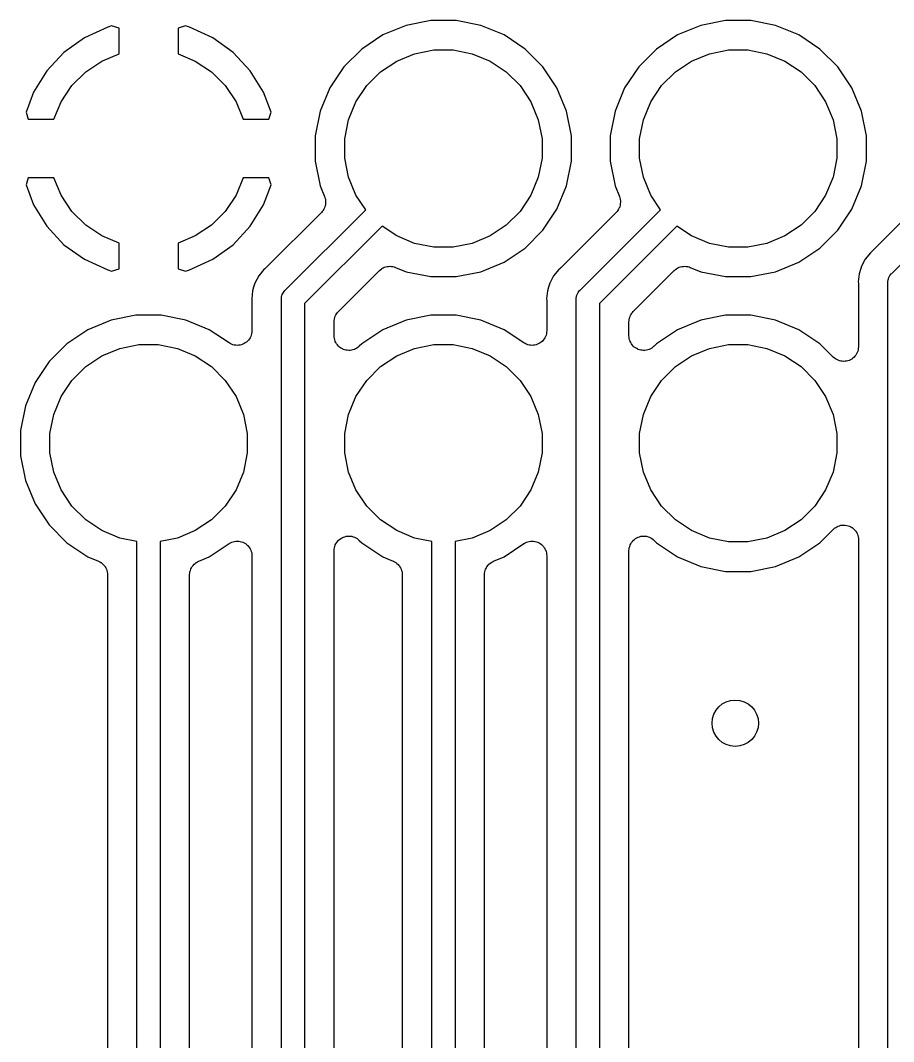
# Model space of a CAD drawing. Extents: x 49 to 143, y -158 to -38.
# Drawn here: x 88.71 to 96.23, y -73.23 to -64.43 of the extents above; entities that cross this region are included whole.
import ezdxf

# ---------------------------------------------------------------- set-up
doc = ezdxf.new("R2010")
doc.units = 0
doc.layers.add('BLACK', color=7, linetype='CONTINUOUS')

msp = doc.modelspace()

# ---------------------------------------------------------------- linework, layer by layer
at = {"layer": 'BLACK', "linetype": 'CONTINUOUS'}
for p, q in [((89.462, -64.486), (89.2614, -64.5772)), ((89.4964, -64.4755), (89.462, -64.486)), ((89.5604, -64.496), (89.4964, -64.4755)), ((89.5604, -64.7172), (89.5604, -64.496)), ((90.1324, -64.4755), (90.0684, -64.496)), ((90.0684, -64.496), (90.0684, -64.7172)), ((90.1668, -64.486), (90.1324, -64.4755)), ((90.3674, -64.5772), (90.1668, -64.486)), ((92.0324, -64.4704), (91.8315, -64.5536)), ((92.2457, -64.428), (92.0324, -64.4704)), ((92.4631, -64.428), (92.2457, -64.428)), ((92.6764, -64.4704), (92.4631, -64.428)), ((92.8773, -64.5536), (92.6764, -64.4704)), ((94.5724, -64.4704), (94.3715, -64.5536)), ((94.7857, -64.428), (94.5724, -64.4704)), ((95.0031, -64.428), (94.7857, -64.428)), ((95.2164, -64.4704), (95.0031, -64.428)), ((95.4173, -64.5536), (95.2164, -64.4704)), ((89.2614, -64.5772), (89.0857, -64.7034)), ((90.5431, -64.7034), (90.3674, -64.5772)), ((91.8315, -64.5536), (91.6506, -64.6745)), ((93.0582, -64.6745), (92.8773, -64.5536)), ((94.3715, -64.5536), (94.1906, -64.6745)), ((95.5982, -64.6745), (95.4173, -64.5536)), ((91.6506, -64.6745), (91.4969, -64.8282)), ((92.1065, -64.7147), (92.2707, -64.682)), ((92.2707, -64.682), (92.4381, -64.682)), ((92.4381, -64.682), (92.6023, -64.7147)), ((93.2119, -64.8282), (93.0582, -64.6745)), ((94.1906, -64.6745), (94.0369, -64.8282)), ((94.6465, -64.7147), (94.8107, -64.682)), ((94.8107, -64.682), (94.9781, -64.682)), ((94.9781, -64.682), (95.1423, -64.7147)), ((95.7519, -64.8282), (95.5982, -64.6745)), ((89.0857, -64.7034), (88.9381, -64.8615)), ((89.4118, -64.7787), (89.5604, -64.7172)), ((90.0684, -64.7172), (90.217, -64.7787)), ((90.6907, -64.8615), (90.5431, -64.7034)), ((91.9518, -64.7787), (92.1065, -64.7147)), ((92.6023, -64.7147), (92.757, -64.7787)), ((94.4918, -64.7787), (94.6465, -64.7147)), ((95.1423, -64.7147), (95.297, -64.7787)), ((89.2726, -64.8718), (89.4118, -64.7787)), ((90.217, -64.7787), (90.3562, -64.8718)), ((91.4969, -64.8282), (91.376, -65.0091)), ((91.8126, -64.8718), (91.9518, -64.7787)), ((92.757, -64.7787), (92.8962, -64.8718)), ((93.3328, -65.0091), (93.2119, -64.8282)), ((94.0369, -64.8282), (93.916, -65.0091)), ((94.3526, -64.8718), (94.4918, -64.7787)), ((95.297, -64.7787), (95.4362, -64.8718)), ((95.8728, -65.0091), (95.7519, -64.8282)), ((88.9381, -64.8615), (88.8241, -65.0453)), ((89.1542, -64.9902), (89.2726, -64.8718)), ((90.3562, -64.8718), (90.4746, -64.9902)), ((90.8047, -65.0453), (90.6907, -64.8615)), ((91.6942, -64.9902), (91.8126, -64.8718)), ((92.8962, -64.8718), (93.0146, -64.9902)), ((94.2342, -64.9902), (94.3526, -64.8718)), ((95.4362, -64.8718), (95.5546, -64.9902)), ((89.0611, -65.1294), (89.1542, -64.9902)), ((90.4746, -64.9902), (90.5677, -65.1294)), ((91.376, -65.0091), (91.2928, -65.21)), ((91.6011, -65.1294), (91.6942, -64.9902)), ((93.0146, -64.9902), (93.1077, -65.1294)), ((93.416, -65.21), (93.3328, -65.0091)), ((93.916, -65.0091), (93.8328, -65.21)), ((94.1411, -65.1294), (94.2342, -64.9902)), ((95.5546, -64.9902), (95.6477, -65.1294)), ((95.956, -65.21), (95.8728, -65.0091)), ((88.8241, -65.0453), (88.7592, -65.2185)), ((90.8696, -65.2185), (90.8047, -65.0453)), ((88.9996, -65.278), (89.0611, -65.1294)), ((90.5677, -65.1294), (90.6292, -65.278)), ((91.2928, -65.21), (91.2504, -65.4233)), ((91.5371, -65.2841), (91.6011, -65.1294)), ((93.1077, -65.1294), (93.1717, -65.2841)), ((93.4584, -65.4233), (93.416, -65.21)), ((93.8328, -65.21), (93.7904, -65.4233)), ((94.0771, -65.2841), (94.1411, -65.1294)), ((95.6477, -65.1294), (95.7117, -65.2841)), ((95.9984, -65.4233), (95.956, -65.21)), ((88.7592, -65.2185), (88.7781, -65.278)), ((88.7781, -65.278), (88.9996, -65.278)), ((90.6292, -65.278), (90.8507, -65.278)), ((90.8507, -65.278), (90.8696, -65.2185)), ((91.5044, -65.4483), (91.5371, -65.2841)), ((93.1717, -65.2841), (93.2044, -65.4483)), ((94.0444, -65.4483), (94.0771, -65.2841)), ((95.7117, -65.2841), (95.7444, -65.4483)), ((91.2504, -65.4233), (91.2504, -65.6407)), ((91.5044, -65.6157), (91.5044, -65.4483)), ((93.2044, -65.4483), (93.2044, -65.6157)), ((93.4584, -65.6407), (93.4584, -65.4233)), ((93.7904, -65.4233), (93.7904, -65.6407)), ((94.0444, -65.6157), (94.0444, -65.4483)), ((95.7444, -65.4483), (95.7444, -65.6157)), ((95.9984, -65.6407), (95.9984, -65.4233)), ((91.2504, -65.6407), (91.2928, -65.854)), ((91.5371, -65.7799), (91.5044, -65.6157)), ((93.2044, -65.6157), (93.1717, -65.7799)), ((93.416, -65.854), (93.4584, -65.6407)), ((93.7904, -65.6407), (93.8328, -65.854)), ((94.0771, -65.7799), (94.0444, -65.6157)), ((95.7444, -65.6157), (95.7117, -65.7799)), ((95.956, -65.854), (95.9984, -65.6407)), ((88.7781, -65.786), (88.7592, -65.8455)), ((88.9996, -65.786), (88.7781, -65.786)), ((89.0611, -65.9346), (88.9996, -65.786)), ((90.6292, -65.786), (90.5677, -65.9346)), ((90.8507, -65.786), (90.6292, -65.786)), ((90.8696, -65.8455), (90.8507, -65.786)), ((91.6011, -65.9346), (91.5371, -65.7799)), ((93.1717, -65.7799), (93.1077, -65.9346)), ((94.1411, -65.9346), (94.0771, -65.7799)), ((95.7117, -65.7799), (95.6477, -65.9346)), ((88.7592, -65.8455), (88.8241, -66.0187)), ((90.8047, -66.0187), (90.8696, -65.8455)), ((91.2928, -65.854), (91.3303, -65.9446)), ((93.3328, -66.0549), (93.416, -65.854)), ((93.8328, -65.854), (93.8703, -65.9446)), ((95.8728, -66.0549), (95.956, -65.854)), ((89.1542, -66.0738), (89.0611, -65.9346)), ((90.5677, -65.9346), (90.4746, -66.0738)), ((91.3303, -65.9446), (91.3306, -65.9451)), ((91.3306, -65.9451), (91.3306, -65.9452)), ((91.3306, -65.9452), (91.3306, -65.9452)), ((91.3306, -65.9452), (91.331, -65.9462)), ((91.331, -65.9462), (91.3343, -65.9576)), ((91.3343, -65.9576), (91.3377, -65.9689)), ((91.3377, -65.9689), (91.3377, -65.9695)), ((91.3377, -65.9695), (91.3379, -65.97)), ((91.3379, -65.97), (91.3389, -65.9819)), ((91.34, -65.9947), (91.3387, -66.0065)), ((91.3389, -65.9819), (91.34, -65.9936)), ((91.34, -65.9936), (91.3399, -65.9942)), ((91.3399, -65.9942), (91.34, -65.9947)), ((91.6849, -66.06), (91.6011, -65.9346)), ((93.1077, -65.9346), (93.0146, -66.0738)), ((93.8703, -65.9446), (93.8706, -65.9451)), ((93.8706, -65.9451), (93.8706, -65.9452)), ((93.8706, -65.9452), (93.8706, -65.9452)), ((93.8706, -65.9452), (93.871, -65.9462)), ((93.871, -65.9462), (93.8743, -65.9576)), ((93.8743, -65.9576), (93.8777, -65.9689)), ((93.8777, -65.9689), (93.8777, -65.9695)), ((93.8777, -65.9695), (93.8779, -65.97)), ((93.8779, -65.97), (93.8789, -65.9819)), ((93.88, -65.9947), (93.8787, -66.0065)), ((93.8789, -65.9819), (93.88, -65.9936)), ((93.88, -65.9936), (93.8799, -65.9942)), ((93.8799, -65.9942), (93.88, -65.9947)), ((94.2249, -66.06), (94.1411, -65.9346)), ((95.6477, -65.9346), (95.5546, -66.0738)), ((88.8241, -66.0187), (88.9381, -66.2025)), ((89.2726, -66.1922), (89.1542, -66.0738)), ((90.4746, -66.0738), (90.3562, -66.1922)), ((90.6907, -66.2025), (90.8047, -66.0187)), ((91.3028, -66.083), (90.8254, -66.5604)), ((90.9918, -66.7532), (91.6849, -66.06)), ((91.3103, -66.0738), (91.3028, -66.083)), ((91.3179, -66.0647), (91.3103, -66.0738)), ((91.3182, -66.0642), (91.3179, -66.0647)), ((91.3185, -66.0638), (91.3182, -66.0642)), ((91.3241, -66.0534), (91.3185, -66.0638)), ((91.3298, -66.043), (91.3241, -66.0534)), ((91.33, -66.0425), (91.3298, -66.043)), ((91.3302, -66.042), (91.33, -66.0425)), ((91.3337, -66.0306), (91.3302, -66.042)), ((91.3373, -66.0194), (91.3337, -66.0306)), ((91.3375, -66.0183), (91.3373, -66.0188)), ((91.3373, -66.0188), (91.3373, -66.0194)), ((91.3387, -66.0065), (91.3375, -66.0183)), ((93.0146, -66.0738), (92.8962, -66.1922)), ((93.2119, -66.2358), (93.3328, -66.0549)), ((93.8428, -66.083), (93.3654, -66.5604)), ((93.5318, -66.7532), (94.2249, -66.06)), ((93.8503, -66.0738), (93.8428, -66.083)), ((93.8579, -66.0647), (93.8503, -66.0738)), ((93.8582, -66.0642), (93.8579, -66.0647)), ((93.8585, -66.0638), (93.8582, -66.0642)), ((93.8641, -66.0534), (93.8585, -66.0638)), ((93.8698, -66.043), (93.8641, -66.0534)), ((93.87, -66.0425), (93.8698, -66.043)), ((93.8702, -66.042), (93.87, -66.0425)), ((93.8737, -66.0306), (93.8702, -66.042)), ((93.8773, -66.0194), (93.8737, -66.0306)), ((93.8775, -66.0183), (93.8773, -66.0188)), ((93.8773, -66.0188), (93.8773, -66.0194)), ((93.8787, -66.0065), (93.8775, -66.0183)), ((95.5546, -66.0738), (95.4362, -66.1922)), ((95.7519, -66.2358), (95.8728, -66.0549)), ((96.3828, -66.083), (96.0508, -66.415)), ((96.2172, -66.6078), (96.7649, -66.06)), ((88.9381, -66.2025), (89.0857, -66.3606)), ((89.4118, -66.2853), (89.2726, -66.1922)), ((90.3562, -66.1922), (90.217, -66.2853)), ((90.5431, -66.3606), (90.6907, -66.2025)), ((91.8264, -66.2015), (91.159, -66.8688)), ((91.9518, -66.2853), (91.8264, -66.2015)), ((92.8962, -66.1922), (92.757, -66.2853)), ((93.0582, -66.3895), (93.2119, -66.2358)), ((94.3664, -66.2015), (93.699, -66.8688)), ((94.4918, -66.2853), (94.3664, -66.2015)), ((95.4362, -66.1922), (95.297, -66.2853)), ((95.5982, -66.3895), (95.7519, -66.2358)), ((89.5604, -66.3468), (89.4118, -66.2853)), ((89.5604, -66.568), (89.5604, -66.3468)), ((90.217, -66.2853), (90.0684, -66.3468)), ((90.0684, -66.3468), (90.0684, -66.568)), ((92.1065, -66.3493), (91.9518, -66.2853)), ((92.2707, -66.382), (92.1065, -66.3493)), ((92.6023, -66.3493), (92.4381, -66.382)), ((92.757, -66.2853), (92.6023, -66.3493)), ((94.6465, -66.3493), (94.4918, -66.2853)), ((94.8107, -66.382), (94.6465, -66.3493)), ((95.1423, -66.3493), (94.9781, -66.382)), ((95.297, -66.2853), (95.1423, -66.3493)), ((89.0857, -66.3606), (89.2614, -66.4868)), ((90.3674, -66.4868), (90.5431, -66.3606)), ((92.4381, -66.382), (92.2707, -66.382)), ((92.8773, -66.5104), (93.0582, -66.3895)), ((94.9781, -66.382), (94.8107, -66.382)), ((95.4173, -66.5104), (95.5982, -66.3895)), ((96.0329, -66.4305), (95.9886, -66.4844)), ((96.0416, -66.4233), (96.0329, -66.4305)), ((96.0453, -66.4196), (96.0416, -66.4233)), ((96.0495, -66.4162), (96.0453, -66.4196)), ((96.0508, -66.415), (96.0495, -66.4162)), ((89.2614, -66.4868), (89.462, -66.578)), ((90.1668, -66.578), (90.3674, -66.4868)), ((92.6764, -66.5936), (92.8773, -66.5104)), ((95.2164, -66.5936), (95.4173, -66.5104)), ((95.9886, -66.4844), (95.9558, -66.5459)), ((89.462, -66.578), (89.4964, -66.5885)), ((89.4964, -66.5885), (89.5604, -66.568)), ((90.0684, -66.568), (90.1324, -66.5885)), ((90.1324, -66.5885), (90.1668, -66.578)), ((90.8075, -66.5759), (90.7632, -66.6298)), ((90.8162, -66.5687), (90.8075, -66.5759)), ((90.8199, -66.565), (90.8162, -66.5687)), ((90.8241, -66.5616), (90.8199, -66.565)), ((90.8254, -66.5604), (90.8241, -66.5616)), ((91.4502, -66.9368), (91.8034, -66.5836)), ((91.8034, -66.5836), (91.8039, -66.5832)), ((91.8039, -66.5831), (91.8047, -66.5824)), ((91.8039, -66.5832), (91.8039, -66.5831)), ((91.8039, -66.5831), (91.8039, -66.5831)), ((91.8047, -66.5824), (91.814, -66.575)), ((91.814, -66.575), (91.8231, -66.5675)), ((91.8231, -66.5675), (91.8236, -66.5672)), ((91.8236, -66.5672), (91.8241, -66.5669)), ((91.8241, -66.5669), (91.8346, -66.5614)), ((91.8346, -66.5614), (91.845, -66.5559)), ((91.845, -66.5559), (91.8456, -66.5557)), ((91.8456, -66.5557), (91.8461, -66.5555)), ((91.8461, -66.5555), (91.8575, -66.5522)), ((91.8575, -66.5522), (91.8688, -66.5488)), ((91.8688, -66.5488), (91.8693, -66.5487)), ((91.8693, -66.5487), (91.8699, -66.5486)), ((91.8699, -66.5486), (91.8817, -66.5475)), ((91.8817, -66.5475), (91.8935, -66.5464)), ((91.8935, -66.5464), (91.894, -66.5465)), ((91.894, -66.5465), (91.8946, -66.5464)), ((91.8946, -66.5464), (91.9064, -66.5477)), ((91.9064, -66.5477), (91.9181, -66.5489)), ((91.9181, -66.5489), (91.9186, -66.549)), ((91.9186, -66.549), (91.9192, -66.5491)), ((91.9192, -66.5491), (91.9306, -66.5526)), ((91.9306, -66.5526), (91.9418, -66.5561)), ((91.9418, -66.5561), (92.0324, -66.5936)), ((92.0324, -66.5936), (92.2457, -66.636)), ((92.4631, -66.636), (92.6764, -66.5936)), ((93.3475, -66.5759), (93.3032, -66.6298)), ((93.3562, -66.5687), (93.3475, -66.5759)), ((93.3599, -66.565), (93.3562, -66.5687)), ((93.3641, -66.5616), (93.3599, -66.565)), ((93.3654, -66.5604), (93.3641, -66.5616)), ((93.9902, -66.9368), (94.3434, -66.5836)), ((94.3434, -66.5836), (94.3439, -66.5832)), ((94.3439, -66.5831), (94.3447, -66.5824)), ((94.3439, -66.5832), (94.3439, -66.5831)), ((94.3439, -66.5831), (94.3439, -66.5831)), ((94.3447, -66.5824), (94.354, -66.575)), ((94.354, -66.575), (94.3631, -66.5675)), ((94.3631, -66.5675), (94.3636, -66.5672)), ((94.3636, -66.5672), (94.3641, -66.5669)), ((94.3641, -66.5669), (94.3746, -66.5614)), ((94.3746, -66.5614), (94.385, -66.5559)), ((94.385, -66.5559), (94.3856, -66.5557)), ((94.3856, -66.5557), (94.3861, -66.5555)), ((94.3861, -66.5555), (94.3975, -66.5522)), ((94.3975, -66.5522), (94.4088, -66.5488)), ((94.4088, -66.5488), (94.4093, -66.5487)), ((94.4093, -66.5487), (94.4099, -66.5486)), ((94.4099, -66.5486), (94.4217, -66.5475)), ((94.4217, -66.5475), (94.4335, -66.5464)), ((94.4335, -66.5464), (94.434, -66.5465)), ((94.434, -66.5465), (94.4346, -66.5464)), ((94.4346, -66.5464), (94.4464, -66.5477)), ((94.4464, -66.5477), (94.4581, -66.5489)), ((94.4581, -66.5489), (94.4586, -66.549)), ((94.4586, -66.549), (94.4592, -66.5491)), ((94.4592, -66.5491), (94.4706, -66.5526)), ((94.4706, -66.5526), (94.4818, -66.5561)), ((94.4818, -66.5561), (94.5724, -66.5936)), ((94.5724, -66.5936), (94.7857, -66.636)), ((95.0031, -66.636), (95.2164, -66.5936)), ((95.9355, -66.6126), (95.9287, -66.682)), ((95.9498, -66.5654), (95.9355, -66.6126)), ((95.9558, -66.5459), (95.9498, -66.5654)), ((95.9498, -66.5654), (95.9498, -66.5654)), ((96.2009, -66.6262), (96.2133, -66.6109)), ((96.2133, -66.6109), (96.2172, -66.6078)), ((90.7304, -66.6913), (90.7193, -66.7279)), ((90.7632, -66.6298), (90.7304, -66.6913)), ((92.2457, -66.636), (92.4631, -66.636)), ((93.2704, -66.6913), (93.2593, -66.7279)), ((93.3032, -66.6298), (93.2704, -66.6913)), ((94.7857, -66.636), (95.0031, -66.636)), ((95.9287, -66.682), (95.9298, -66.6932)), ((95.9298, -66.6932), (95.9299, -66.6949)), ((95.9299, -66.6949), (95.9299, -66.7003)), ((95.9299, -66.7003), (95.9304, -66.7056)), ((95.9304, -66.7056), (95.9304, -67.2401)), ((96.1839, -66.682), (96.1844, -66.6771)), ((96.1844, -66.6869), (96.1839, -66.682)), ((96.1844, -66.6771), (96.1858, -66.6631)), ((96.1844, -66.6771), (96.1844, -66.6771)), ((96.1844, -73.7272), (96.1844, -66.6869)), ((96.1858, -66.6624), (96.1879, -66.6555)), ((96.1858, -66.6631), (96.1858, -66.6624)), ((96.1879, -66.6555), (96.1916, -66.6435)), ((96.1916, -66.6435), (96.2009, -66.6262)), ((90.7101, -66.758), (90.7033, -66.8274)), ((90.7193, -66.7279), (90.7101, -66.758)), ((90.7193, -66.7279), (90.7193, -66.7279)), ((90.9624, -66.8013), (90.9662, -66.7889)), ((90.9662, -66.7889), (90.9755, -66.7716)), ((90.9755, -66.7716), (90.9879, -66.7563)), ((90.9879, -66.7563), (90.9918, -66.7532)), ((93.2501, -66.758), (93.2433, -66.8274)), ((93.2593, -66.7279), (93.2501, -66.758)), ((93.2593, -66.7279), (93.2593, -66.7279)), ((93.5024, -66.8013), (93.5062, -66.7889)), ((93.5062, -66.7889), (93.5155, -66.7716)), ((93.5155, -66.7716), (93.5279, -66.7563)), ((93.5279, -66.7563), (93.5318, -66.7532)), ((90.7033, -66.8274), (90.7044, -66.8386)), ((90.7044, -66.8386), (90.7045, -66.8403)), ((90.7045, -66.8403), (90.7045, -66.8457)), ((90.7045, -66.8457), (90.705, -66.851)), ((90.705, -66.851), (90.705, -67.1017)), ((90.9585, -66.8274), (90.959, -66.8225)), ((90.959, -66.8323), (90.9585, -66.8274)), ((90.959, -66.8225), (90.9604, -66.8085)), ((90.959, -66.8225), (90.959, -66.8225)), ((90.959, -75.9167), (90.959, -66.8323)), ((90.9604, -66.8078), (90.9624, -66.8013)), ((90.9604, -66.8085), (90.9604, -66.8078)), ((91.159, -66.8688), (91.159, -75.9167)), ((93.2433, -66.8274), (93.2444, -66.8386)), ((93.2444, -66.8386), (93.2445, -66.8403)), ((93.2445, -66.8403), (93.2445, -66.8457)), ((93.2445, -66.8457), (93.245, -66.851)), ((93.245, -66.851), (93.245, -67.1017)), ((93.4985, -66.8274), (93.499, -66.8225)), ((93.499, -66.8323), (93.4985, -66.8274)), ((93.499, -66.8225), (93.5004, -66.8085)), ((93.499, -66.8225), (93.499, -66.8225)), ((93.499, -78.4446), (93.499, -66.8323)), ((93.5004, -66.8078), (93.5024, -66.8013)), ((93.5004, -66.8085), (93.5004, -66.8078)), ((93.699, -66.8688), (93.699, -78.4811)), ((89.7057, -66.968), (89.4924, -67.0104)), ((89.9231, -66.968), (89.7057, -66.968)), ((90.1364, -67.0104), (89.9231, -66.968)), ((91.4233, -66.9766), (91.4289, -66.9663)), ((91.4289, -66.9663), (91.4345, -66.956)), ((91.4345, -66.956), (91.4349, -66.9555)), ((91.4349, -66.9555), (91.4352, -66.9549)), ((91.4352, -66.9549), (91.4427, -66.9459)), ((91.4427, -66.9459), (91.4502, -66.9368)), ((92.2457, -66.968), (92.0324, -67.0104)), ((92.4631, -66.968), (92.2457, -66.968)), ((92.6764, -67.0104), (92.4631, -66.968)), ((93.9633, -66.9766), (93.9689, -66.9663)), ((93.9689, -66.9663), (93.9745, -66.956)), ((93.9745, -66.956), (93.9749, -66.9555)), ((93.9749, -66.9555), (93.9752, -66.9549)), ((93.9752, -66.9549), (93.9827, -66.9459)), ((93.9827, -66.9459), (93.9902, -66.9368)), ((94.7857, -66.968), (94.5724, -67.0104)), ((95.0031, -66.968), (94.7857, -66.968)), ((95.2164, -67.0104), (95.0031, -66.968)), ((89.4924, -67.0104), (89.2915, -67.0936)), ((90.3373, -67.0936), (90.1364, -67.0104)), ((91.413, -67.0249), (91.4143, -67.0132)), ((91.413, -67.0262), (91.413, -67.0249)), ((91.413, -67.0266), (91.413, -67.0262)), ((91.413, -67.0262), (91.413, -67.0262)), ((91.413, -67.0262), (91.413, -67.0262)), ((91.413, -67.1455), (91.413, -67.0266)), ((91.4143, -67.0132), (91.4155, -67.0015)), ((91.4155, -67.0015), (91.4157, -67.0009)), ((91.4157, -67.0009), (91.4158, -67.0002)), ((91.4158, -67.0002), (91.4193, -66.989)), ((91.4193, -66.989), (91.4228, -66.9778)), ((91.4228, -66.9778), (91.4231, -66.9772)), ((91.4231, -66.9772), (91.4233, -66.9766)), ((92.0324, -67.0104), (91.8315, -67.0936)), ((92.8773, -67.0936), (92.6764, -67.0104)), ((93.953, -67.0249), (93.9543, -67.0132)), ((93.953, -67.0262), (93.953, -67.0249)), ((93.953, -67.0266), (93.953, -67.0262)), ((93.953, -67.0262), (93.953, -67.0262)), ((93.953, -67.0262), (93.953, -67.0262)), ((93.953, -67.1455), (93.953, -67.0266)), ((93.9543, -67.0132), (93.9555, -67.0015)), ((93.9555, -67.0015), (93.9557, -67.0009)), ((93.9557, -67.0009), (93.9558, -67.0002)), ((93.9558, -67.0002), (93.9593, -66.989)), ((93.9593, -66.989), (93.9628, -66.9778)), ((93.9628, -66.9778), (93.9631, -66.9772)), ((93.9631, -66.9772), (93.9633, -66.9766)), ((94.5724, -67.0104), (94.3715, -67.0936)), ((95.4173, -67.0936), (95.2164, -67.0104)), ((89.2915, -67.0936), (89.1106, -67.2145)), ((90.5074, -67.2073), (90.3373, -67.0936)), ((90.6985, -67.1397), (90.6949, -67.1512)), ((90.7022, -67.1281), (90.6985, -67.1397)), ((90.7023, -67.1278), (90.7022, -67.1281)), ((90.7036, -67.1156), (90.7023, -67.1276)), ((90.7023, -67.1276), (90.7023, -67.1278)), ((90.705, -67.1035), (90.7036, -67.1156)), ((90.705, -67.1017), (90.705, -67.1029)), ((90.705, -67.1029), (90.705, -67.1029)), ((90.705, -67.1029), (90.705, -67.103)), ((90.705, -67.103), (90.705, -67.1035)), ((91.4142, -67.1577), (91.413, -67.1455)), ((91.8315, -67.0936), (91.6506, -67.2145)), ((93.0474, -67.2073), (92.8773, -67.0936)), ((93.2385, -67.1397), (93.2349, -67.1512)), ((93.2422, -67.1281), (93.2385, -67.1397)), ((93.2423, -67.1278), (93.2422, -67.1281)), ((93.2436, -67.1156), (93.2423, -67.1276)), ((93.2423, -67.1276), (93.2423, -67.1278)), ((93.245, -67.1035), (93.2436, -67.1156)), ((93.245, -67.1017), (93.245, -67.1029)), ((93.245, -67.1029), (93.245, -67.1029)), ((93.245, -67.1029), (93.245, -67.103)), ((93.245, -67.103), (93.245, -67.1035)), ((93.9542, -67.1577), (93.953, -67.1455)), ((94.3715, -67.0936), (94.1906, -67.2145)), ((95.5982, -67.2145), (95.4173, -67.0936)), ((89.1106, -67.2145), (88.9569, -67.3682)), ((89.5665, -67.2547), (89.7307, -67.222)), ((89.7307, -67.222), (89.8981, -67.222)), ((89.8981, -67.222), (90.0623, -67.2547)), ((90.5181, -67.213), (90.5074, -67.2073)), ((90.5288, -67.2188), (90.5181, -67.213)), ((90.5291, -67.2189), (90.5288, -67.2188)), ((90.5293, -67.219), (90.5291, -67.2189)), ((90.5408, -67.2225), (90.5293, -67.219)), ((90.5525, -67.2261), (90.5408, -67.2225)), ((90.5527, -67.2261), (90.5525, -67.2261)), ((90.553, -67.2262), (90.5527, -67.2261)), ((90.565, -67.2274), (90.553, -67.2262)), ((90.5771, -67.2287), (90.565, -67.2274)), ((90.5774, -67.2287), (90.5771, -67.2287)), ((90.5777, -67.2287), (90.5774, -67.2287)), ((90.5898, -67.2276), (90.5777, -67.2287)), ((90.6018, -67.2265), (90.5898, -67.2276)), ((90.6021, -67.2264), (90.6018, -67.2265)), ((90.6023, -67.2264), (90.6021, -67.2264)), ((90.614, -67.2229), (90.6023, -67.2264)), ((90.6256, -67.2195), (90.614, -67.2229)), ((90.6258, -67.2193), (90.6256, -67.2195)), ((90.6261, -67.2193), (90.6258, -67.2193)), ((90.6368, -67.2136), (90.6261, -67.2193)), ((90.6475, -67.208), (90.6368, -67.2136)), ((90.6478, -67.2078), (90.6475, -67.208)), ((90.648, -67.2077), (90.6478, -67.2078)), ((90.6573, -67.2001), (90.648, -67.2077)), ((90.6669, -67.1924), (90.6573, -67.2001)), ((90.667, -67.1922), (90.6669, -67.1924)), ((90.6673, -67.1921), (90.667, -67.1922)), ((90.675, -67.1828), (90.6673, -67.1921)), ((90.6828, -67.1735), (90.675, -67.1828)), ((90.6829, -67.1732), (90.6828, -67.1735)), ((90.6831, -67.173), (90.6829, -67.1732)), ((90.6889, -67.1624), (90.6831, -67.173)), ((90.6947, -67.1517), (90.6889, -67.1624)), ((90.6948, -67.1515), (90.6947, -67.1517)), ((90.6949, -67.1512), (90.6948, -67.1515)), ((91.4153, -67.1697), (91.4142, -67.1577)), ((91.4154, -67.1699), (91.4153, -67.1697)), ((91.4154, -67.1702), (91.4154, -67.1699)), ((91.4189, -67.1818), (91.4154, -67.1702)), ((91.4224, -67.1935), (91.4189, -67.1818)), ((91.4225, -67.1937), (91.4224, -67.1935)), ((91.4226, -67.1939), (91.4225, -67.1937)), ((91.4282, -67.2045), (91.4226, -67.1939)), ((91.434, -67.2154), (91.4282, -67.2045)), ((91.4341, -67.2156), (91.434, -67.2154)), ((91.4342, -67.2158), (91.4341, -67.2156)), ((91.4419, -67.2252), (91.4342, -67.2158)), ((91.4496, -67.2347), (91.4419, -67.2252)), ((91.4497, -67.2348), (91.4496, -67.2347)), ((91.4499, -67.235), (91.4497, -67.2348)), ((91.4592, -67.2427), (91.4499, -67.235)), ((91.6298, -67.2353), (91.6289, -67.2362)), ((91.6506, -67.2145), (91.6298, -67.2353)), ((92.1065, -67.2547), (92.2707, -67.222)), ((92.2707, -67.222), (92.4381, -67.222)), ((92.4381, -67.222), (92.6023, -67.2547)), ((93.0581, -67.213), (93.0474, -67.2073)), ((93.0688, -67.2188), (93.0581, -67.213)), ((93.0691, -67.2189), (93.0688, -67.2188)), ((93.0693, -67.219), (93.0691, -67.2189)), ((93.0808, -67.2225), (93.0693, -67.219)), ((93.0925, -67.2261), (93.0808, -67.2225)), ((93.0927, -67.2261), (93.0925, -67.2261)), ((93.093, -67.2262), (93.0927, -67.2261)), ((93.105, -67.2274), (93.093, -67.2262)), ((93.1171, -67.2287), (93.105, -67.2274)), ((93.1174, -67.2287), (93.1171, -67.2287)), ((93.1177, -67.2287), (93.1174, -67.2287)), ((93.1298, -67.2276), (93.1177, -67.2287)), ((93.1418, -67.2265), (93.1298, -67.2276)), ((93.1421, -67.2264), (93.1418, -67.2265)), ((93.1423, -67.2264), (93.1421, -67.2264)), ((93.154, -67.2229), (93.1423, -67.2264)), ((93.1656, -67.2195), (93.154, -67.2229)), ((93.1658, -67.2193), (93.1656, -67.2195)), ((93.1661, -67.2193), (93.1658, -67.2193)), ((93.1768, -67.2136), (93.1661, -67.2193)), ((93.1875, -67.208), (93.1768, -67.2136)), ((93.1878, -67.2078), (93.1875, -67.208)), ((93.188, -67.2077), (93.1878, -67.2078)), ((93.1973, -67.2001), (93.188, -67.2077)), ((93.2069, -67.1924), (93.1973, -67.2001)), ((93.207, -67.1922), (93.2069, -67.1924)), ((93.2073, -67.1921), (93.207, -67.1922)), ((93.215, -67.1828), (93.2073, -67.1921)), ((93.2228, -67.1735), (93.215, -67.1828)), ((93.2229, -67.1732), (93.2228, -67.1735)), ((93.2231, -67.173), (93.2229, -67.1732)), ((93.2289, -67.1624), (93.2231, -67.173)), ((93.2347, -67.1517), (93.2289, -67.1624)), ((93.2348, -67.1515), (93.2347, -67.1517)), ((93.2349, -67.1512), (93.2348, -67.1515)), ((93.9553, -67.1697), (93.9542, -67.1577)), ((93.9554, -67.1699), (93.9553, -67.1697)), ((93.9554, -67.1702), (93.9554, -67.1699)), ((93.9589, -67.1818), (93.9554, -67.1702)), ((93.9624, -67.1935), (93.9589, -67.1818)), ((93.9625, -67.1937), (93.9624, -67.1935)), ((93.9626, -67.1939), (93.9625, -67.1937)), ((93.9682, -67.2045), (93.9626, -67.1939)), ((93.974, -67.2154), (93.9682, -67.2045)), ((93.9741, -67.2156), (93.974, -67.2154)), ((93.9742, -67.2158), (93.9741, -67.2156)), ((93.9819, -67.2252), (93.9742, -67.2158)), ((93.9896, -67.2347), (93.9819, -67.2252)), ((93.9897, -67.2348), (93.9896, -67.2347)), ((93.9899, -67.235), (93.9897, -67.2348)), ((93.9992, -67.2427), (93.9899, -67.235)), ((94.1698, -67.2353), (94.1689, -67.2362)), ((94.1906, -67.2145), (94.1698, -67.2353)), ((94.6465, -67.2547), (94.8107, -67.222)), ((94.8107, -67.222), (94.9781, -67.222)), ((94.9781, -67.222), (95.1423, -67.2547)), ((95.7136, -67.3299), (95.5982, -67.2145)), ((89.2726, -67.4118), (89.4118, -67.3187)), ((89.4118, -67.3187), (89.5665, -67.2547)), ((90.0623, -67.2547), (90.217, -67.3187)), ((90.217, -67.3187), (90.3562, -67.4118)), ((91.4686, -67.2505), (91.4592, -67.2427)), ((91.4688, -67.2506), (91.4686, -67.2505)), ((91.469, -67.2508), (91.4688, -67.2506)), ((91.4797, -67.2566), (91.469, -67.2508)), ((91.4904, -67.2624), (91.4797, -67.2566)), ((91.4906, -67.2625), (91.4904, -67.2624)), ((91.4908, -67.2626), (91.4906, -67.2625)), ((91.5025, -67.2662), (91.4908, -67.2626)), ((91.514, -67.2698), (91.5025, -67.2662)), ((91.5142, -67.2698), (91.514, -67.2698)), ((91.5145, -67.2699), (91.5142, -67.2698)), ((91.5266, -67.2712), (91.5145, -67.2699)), ((91.5387, -67.2725), (91.5266, -67.2712)), ((91.5389, -67.2725), (91.5387, -67.2725)), ((91.5391, -67.2725), (91.5389, -67.2725)), ((91.5512, -67.2714), (91.5391, -67.2725)), ((91.5634, -67.2703), (91.5512, -67.2714)), ((91.5636, -67.2703), (91.5634, -67.2703)), ((91.5638, -67.2703), (91.5636, -67.2703)), ((91.5753, -67.2669), (91.5638, -67.2703)), ((91.5872, -67.2634), (91.5753, -67.2669)), ((91.5874, -67.2633), (91.5872, -67.2634)), ((91.5876, -67.2633), (91.5874, -67.2633)), ((91.5984, -67.2576), (91.5876, -67.2633)), ((91.6092, -67.252), (91.5984, -67.2576)), ((91.6093, -67.2519), (91.6092, -67.252)), ((91.6095, -67.2518), (91.6093, -67.2519)), ((91.619, -67.2441), (91.6095, -67.2518)), ((91.6285, -67.2366), (91.619, -67.2441)), ((91.6288, -67.2363), (91.6285, -67.2366)), ((91.6289, -67.2362), (91.6288, -67.2363)), ((91.6289, -67.2362), (91.6289, -67.2362)), ((91.8126, -67.4118), (91.9518, -67.3187)), ((91.9518, -67.3187), (92.1065, -67.2547)), ((92.6023, -67.2547), (92.757, -67.3187)), ((92.757, -67.3187), (92.8962, -67.4118)), ((94.0086, -67.2505), (93.9992, -67.2427)), ((94.0088, -67.2506), (94.0086, -67.2505)), ((94.009, -67.2508), (94.0088, -67.2506)), ((94.0197, -67.2566), (94.009, -67.2508)), ((94.0304, -67.2624), (94.0197, -67.2566)), ((94.0306, -67.2625), (94.0304, -67.2624)), ((94.0308, -67.2626), (94.0306, -67.2625)), ((94.0425, -67.2662), (94.0308, -67.2626)), ((94.054, -67.2698), (94.0425, -67.2662)), ((94.0542, -67.2698), (94.054, -67.2698)), ((94.0545, -67.2699), (94.0542, -67.2698)), ((94.0666, -67.2712), (94.0545, -67.2699)), ((94.0787, -67.2725), (94.0666, -67.2712)), ((94.0789, -67.2725), (94.0787, -67.2725)), ((94.0791, -67.2725), (94.0789, -67.2725)), ((94.0912, -67.2714), (94.0791, -67.2725)), ((94.1034, -67.2703), (94.0912, -67.2714)), ((94.1036, -67.2703), (94.1034, -67.2703)), ((94.1038, -67.2703), (94.1036, -67.2703)), ((94.1153, -67.2669), (94.1038, -67.2703)), ((94.1272, -67.2634), (94.1153, -67.2669)), ((94.1274, -67.2633), (94.1272, -67.2634)), ((94.1276, -67.2633), (94.1274, -67.2633)), ((94.1384, -67.2576), (94.1276, -67.2633)), ((94.1492, -67.252), (94.1384, -67.2576)), ((94.1493, -67.2519), (94.1492, -67.252)), ((94.1495, -67.2518), (94.1493, -67.2519)), ((94.159, -67.2441), (94.1495, -67.2518)), ((94.1685, -67.2366), (94.159, -67.2441)), ((94.1688, -67.2363), (94.1685, -67.2366)), ((94.1689, -67.2362), (94.1688, -67.2363)), ((94.1689, -67.2362), (94.1689, -67.2362)), ((94.3526, -67.4118), (94.4918, -67.3187)), ((94.4918, -67.3187), (94.6465, -67.2547)), ((95.1423, -67.2547), (95.297, -67.3187)), ((95.297, -67.3187), (95.4362, -67.4118)), ((95.9002, -67.3213), (95.8926, -67.3305)), ((95.9082, -67.3119), (95.9002, -67.3213)), ((95.9083, -67.3117), (95.9082, -67.3119)), ((95.9084, -67.3115), (95.9083, -67.3117)), ((95.9142, -67.301), (95.9084, -67.3115)), ((95.9201, -67.2901), (95.9142, -67.301)), ((95.9202, -67.2899), (95.9201, -67.2901)), ((95.9203, -67.2897), (95.9202, -67.2899)), ((95.9239, -67.2783), (95.9203, -67.2897)), ((95.9276, -67.2665), (95.9239, -67.2783)), ((95.9277, -67.2661), (95.9276, -67.2663)), ((95.9276, -67.2663), (95.9276, -67.2665)), ((95.929, -67.2541), (95.9277, -67.2661)), ((95.9304, -67.2419), (95.929, -67.2541)), ((95.9304, -67.2401), (95.9304, -67.2414)), ((95.9304, -67.2414), (95.9304, -67.2414)), ((95.9304, -67.2414), (95.9304, -67.2415)), ((95.9304, -67.2415), (95.9304, -67.2419)), ((88.9569, -67.3682), (88.836, -67.5491)), ((95.723, -67.3376), (95.7136, -67.3299)), ((95.7324, -67.3454), (95.723, -67.3376)), ((95.7326, -67.3455), (95.7324, -67.3454)), ((95.7327, -67.3456), (95.7326, -67.3455)), ((95.7433, -67.3513), (95.7327, -67.3456)), ((95.7542, -67.3572), (95.7433, -67.3513)), ((95.7544, -67.3572), (95.7542, -67.3572)), ((95.7546, -67.3573), (95.7544, -67.3572)), ((95.766, -67.3608), (95.7546, -67.3573)), ((95.7779, -67.3645), (95.766, -67.3608)), ((95.7781, -67.3645), (95.7779, -67.3645)), ((95.7783, -67.3646), (95.7781, -67.3645)), ((95.7903, -67.3658), (95.7783, -67.3646)), ((95.8025, -67.3671), (95.7903, -67.3658)), ((95.8027, -67.3671), (95.8025, -67.3671)), ((95.803, -67.3671), (95.8027, -67.3671)), ((95.815, -67.366), (95.803, -67.3671)), ((95.8272, -67.3649), (95.815, -67.366)), ((95.8274, -67.3648), (95.8272, -67.3649)), ((95.8276, -67.3648), (95.8274, -67.3648)), ((95.8393, -67.3613), (95.8276, -67.3648)), ((95.851, -67.3579), (95.8393, -67.3613)), ((95.8512, -67.3578), (95.851, -67.3579)), ((95.8514, -67.3577), (95.8512, -67.3578)), ((95.8622, -67.352), (95.8514, -67.3577)), ((95.8729, -67.3464), (95.8622, -67.352)), ((95.8731, -67.3462), (95.8729, -67.3464)), ((95.8733, -67.3461), (95.8731, -67.3462)), ((95.8827, -67.3385), (95.8733, -67.3461)), ((95.8923, -67.3308), (95.8827, -67.3385)), ((95.8924, -67.3307), (95.8923, -67.3308)), ((95.8926, -67.3305), (95.8924, -67.3307)), ((89.1542, -67.5302), (89.2726, -67.4118)), ((90.3562, -67.4118), (90.4746, -67.5302)), ((91.6942, -67.5302), (91.8126, -67.4118)), ((92.8962, -67.4118), (93.0146, -67.5302)), ((94.2342, -67.5302), (94.3526, -67.4118)), ((95.4362, -67.4118), (95.5546, -67.5302)), ((88.836, -67.5491), (88.7528, -67.75)), ((89.0611, -67.6694), (89.1542, -67.5302)), ((90.4746, -67.5302), (90.5677, -67.6694)), ((91.6011, -67.6694), (91.6942, -67.5302)), ((93.0146, -67.5302), (93.1077, -67.6694)), ((94.1411, -67.6694), (94.2342, -67.5302)), ((95.5546, -67.5302), (95.6477, -67.6694)), ((88.9971, -67.8241), (89.0611, -67.6694)), ((90.5677, -67.6694), (90.6317, -67.8241)), ((91.5371, -67.8241), (91.6011, -67.6694)), ((93.1077, -67.6694), (93.1717, -67.8241)), ((94.0771, -67.8241), (94.1411, -67.6694)), ((95.6477, -67.6694), (95.7117, -67.8241)), ((88.7528, -67.75), (88.7104, -67.9633)), ((88.9644, -67.9883), (88.9971, -67.8241)), ((90.6317, -67.8241), (90.6644, -67.9883)), ((91.5044, -67.9883), (91.5371, -67.8241)), ((93.1717, -67.8241), (93.2044, -67.9883)), ((94.0444, -67.9883), (94.0771, -67.8241)), ((95.7117, -67.8241), (95.7444, -67.9883)), ((88.7104, -67.9633), (88.7104, -68.1807)), ((88.9644, -68.1557), (88.9644, -67.9883)), ((90.6644, -67.9883), (90.6644, -68.1557)), ((91.5044, -68.1557), (91.5044, -67.9883)), ((93.2044, -67.9883), (93.2044, -68.1557)), ((94.0444, -68.1557), (94.0444, -67.9883)), ((95.7444, -67.9883), (95.7444, -68.1557)), ((88.7104, -68.1807), (88.7528, -68.394)), ((88.9971, -68.3199), (88.9644, -68.1557)), ((90.6644, -68.1557), (90.6317, -68.3199)), ((91.5371, -68.3199), (91.5044, -68.1557)), ((93.2044, -68.1557), (93.1717, -68.3199)), ((94.0771, -68.3199), (94.0444, -68.1557)), ((95.7444, -68.1557), (95.7117, -68.3199)), ((89.0611, -68.4746), (88.9971, -68.3199)), ((90.6317, -68.3199), (90.5677, -68.4746)), ((91.6011, -68.4746), (91.5371, -68.3199)), ((93.1717, -68.3199), (93.1077, -68.4746)), ((94.1411, -68.4746), (94.0771, -68.3199)), ((95.7117, -68.3199), (95.6477, -68.4746)), ((88.7528, -68.394), (88.836, -68.5949)), ((89.1542, -68.6138), (89.0611, -68.4746)), ((90.5677, -68.4746), (90.4746, -68.6138)), ((91.6942, -68.6138), (91.6011, -68.4746)), ((93.1077, -68.4746), (93.0146, -68.6138)), ((94.2342, -68.6138), (94.1411, -68.4746)), ((95.6477, -68.4746), (95.5546, -68.6138)), ((88.836, -68.5949), (88.9569, -68.7758)), ((89.2726, -68.7322), (89.1542, -68.6138)), ((90.4746, -68.6138), (90.3562, -68.7322)), ((91.8126, -68.7322), (91.6942, -68.6138)), ((93.0146, -68.6138), (92.8962, -68.7322)), ((94.3526, -68.7322), (94.2342, -68.6138)), ((95.5546, -68.6138), (95.4362, -68.7322)), ((88.9569, -68.7758), (89.1106, -68.9295)), ((89.4118, -68.8253), (89.2726, -68.7322)), ((90.3562, -68.7322), (90.217, -68.8253)), ((91.9518, -68.8253), (91.8126, -68.7322)), ((92.8962, -68.7322), (92.757, -68.8253)), ((94.4918, -68.8253), (94.3526, -68.7322)), ((95.4362, -68.7322), (95.297, -68.8253)), ((95.5982, -68.9295), (95.7136, -68.8141)), ((95.7136, -68.8141), (95.7145, -68.8132)), ((95.7145, -68.8132), (95.7145, -68.8132)), ((95.7145, -68.8132), (95.7146, -68.8132)), ((95.7146, -68.8132), (95.7149, -68.8128)), ((95.7149, -68.8128), (95.7244, -68.8052)), ((95.7244, -68.8052), (95.7339, -68.7976)), ((95.7339, -68.7976), (95.7341, -68.7975)), ((95.7341, -68.7975), (95.7342, -68.7974)), ((95.7342, -68.7974), (95.7451, -68.7918)), ((95.7451, -68.7918), (95.7558, -68.7861)), ((95.7558, -68.7861), (95.756, -68.7861)), ((95.756, -68.7861), (95.7562, -68.786)), ((95.7562, -68.786), (95.768, -68.7826)), ((95.768, -68.7826), (95.7796, -68.7791)), ((95.7796, -68.7791), (95.7798, -68.7791)), ((95.7798, -68.7791), (95.78, -68.7791)), ((95.78, -68.7791), (95.7921, -68.778)), ((95.7921, -68.778), (95.8043, -68.7769)), ((95.8043, -68.7769), (95.8045, -68.7769)), ((95.8045, -68.7769), (95.8047, -68.7769)), ((95.8047, -68.7769), (95.8168, -68.7782)), ((95.8168, -68.7782), (95.8289, -68.7795)), ((95.8289, -68.7795), (95.8291, -68.7796)), ((95.8291, -68.7796), (95.8294, -68.7796)), ((95.8294, -68.7796), (95.8408, -68.7832)), ((95.8408, -68.7832), (95.8526, -68.7868)), ((95.8526, -68.7868), (95.8528, -68.7869)), ((95.8528, -68.7869), (95.853, -68.787)), ((95.853, -68.787), (95.8635, -68.7927)), ((95.8635, -68.7927), (95.8744, -68.7986)), ((95.8744, -68.7986), (95.8746, -68.7988)), ((95.8746, -68.7988), (95.8748, -68.7989)), ((95.8748, -68.7989), (95.8839, -68.8065)), ((95.8839, -68.8065), (95.8935, -68.8144)), ((95.8935, -68.8144), (95.8937, -68.8146)), ((95.8937, -68.8146), (95.8938, -68.8147)), ((95.8938, -68.8147), (95.9014, -68.8241)), ((89.5665, -68.8893), (89.4118, -68.8253)), ((89.7144, -68.9188), (89.5665, -68.8893)), ((90.0623, -68.8893), (89.9144, -68.9188)), ((90.217, -68.8253), (90.0623, -68.8893)), ((91.4511, -68.9078), (91.4606, -68.9002)), ((91.4606, -68.9002), (91.4701, -68.8925)), ((91.4701, -68.8925), (91.4703, -68.8924)), ((91.4703, -68.8924), (91.4705, -68.8922)), ((91.4705, -68.8922), (91.4812, -68.8866)), ((91.4812, -68.8866), (91.492, -68.8809)), ((91.492, -68.8809), (91.4922, -68.8808)), ((91.4922, -68.8808), (91.4924, -68.8807)), ((91.4924, -68.8807), (91.5041, -68.8773)), ((91.5041, -68.8773), (91.5158, -68.8738)), ((91.5158, -68.8738), (91.516, -68.8738)), ((91.516, -68.8738), (91.5162, -68.8737)), ((91.5162, -68.8737), (91.5284, -68.8726)), ((91.5284, -68.8726), (91.5404, -68.8715)), ((91.5404, -68.8715), (91.5407, -68.8715)), ((91.5407, -68.8715), (91.5409, -68.8715)), ((91.5409, -68.8715), (91.553, -68.8728)), ((91.553, -68.8728), (91.5651, -68.874)), ((91.5651, -68.874), (91.5653, -68.8741)), ((91.5653, -68.8741), (91.5655, -68.8741)), ((91.5655, -68.8741), (91.5773, -68.8777)), ((91.5773, -68.8777), (91.5888, -68.8812)), ((91.5888, -68.8812), (91.589, -68.8814)), ((91.589, -68.8814), (91.5892, -68.8814)), ((91.5892, -68.8814), (91.6001, -68.8873)), ((91.6001, -68.8873), (91.6106, -68.893)), ((91.6106, -68.893), (91.6108, -68.8931)), ((91.6108, -68.8931), (91.611, -68.8932)), ((91.611, -68.8932), (91.6204, -68.9009)), ((91.6204, -68.9009), (91.6298, -68.9087)), ((92.1065, -68.8893), (91.9518, -68.8253)), ((92.2544, -68.9188), (92.1065, -68.8893)), ((92.6023, -68.8893), (92.4544, -68.9188)), ((92.757, -68.8253), (92.6023, -68.8893)), ((93.9911, -68.9078), (94.0006, -68.9002)), ((94.0006, -68.9002), (94.0101, -68.8925)), ((94.0101, -68.8925), (94.0103, -68.8924)), ((94.0103, -68.8924), (94.0105, -68.8922)), ((94.0105, -68.8922), (94.0212, -68.8866)), ((94.0212, -68.8866), (94.032, -68.8809)), ((94.032, -68.8809), (94.0322, -68.8808)), ((94.0322, -68.8808), (94.0324, -68.8807)), ((94.0324, -68.8807), (94.0441, -68.8773)), ((94.0441, -68.8773), (94.0558, -68.8738)), ((94.0558, -68.8738), (94.056, -68.8738)), ((94.056, -68.8738), (94.0562, -68.8737)), ((94.0562, -68.8737), (94.0684, -68.8726)), ((94.0684, -68.8726), (94.0804, -68.8715)), ((94.0804, -68.8715), (94.0807, -68.8715)), ((94.0807, -68.8715), (94.0809, -68.8715)), ((94.0809, -68.8715), (94.093, -68.8728)), ((94.093, -68.8728), (94.1051, -68.874)), ((94.1051, -68.874), (94.1053, -68.8741)), ((94.1053, -68.8741), (94.1055, -68.8741)), ((94.1055, -68.8741), (94.1173, -68.8777)), ((94.1173, -68.8777), (94.1288, -68.8812)), ((94.1288, -68.8812), (94.129, -68.8814)), ((94.129, -68.8814), (94.1292, -68.8814)), ((94.1292, -68.8814), (94.1401, -68.8873)), ((94.1401, -68.8873), (94.1506, -68.893)), ((94.1506, -68.893), (94.1508, -68.8931)), ((94.1508, -68.8931), (94.151, -68.8932)), ((94.151, -68.8932), (94.1604, -68.9009)), ((94.1604, -68.9009), (94.1698, -68.9087)), ((94.6465, -68.8893), (94.4918, -68.8253)), ((94.8107, -68.922), (94.6465, -68.8893)), ((95.1423, -68.8893), (94.9781, -68.922)), ((95.297, -68.8253), (95.1423, -68.8893)), ((95.9014, -68.8241), (95.9092, -68.8336)), ((95.9092, -68.8336), (95.9093, -68.8338)), ((95.9093, -68.8338), (95.9094, -68.834)), ((95.9094, -68.834), (95.9151, -68.8448)), ((95.9151, -68.8448), (95.9208, -68.8555)), ((95.9208, -68.8555), (95.9209, -68.8557)), ((95.9209, -68.8557), (95.921, -68.8559)), ((95.921, -68.8559), (95.9244, -68.8675)), ((95.9244, -68.8675), (95.928, -68.8792)), ((95.928, -68.8792), (95.928, -68.8795)), ((95.928, -68.8795), (95.9281, -68.8797)), ((95.9281, -68.8797), (95.9292, -68.8915)), ((95.9292, -68.8915), (95.9304, -68.9039)), ((95.9304, -68.9039), (95.9304, -73.5694)), ((89.1106, -68.9295), (89.2915, -69.0504)), ((89.7144, -79.9432), (89.7144, -68.9188)), ((89.9144, -68.9188), (89.9144, -79.9797)), ((90.3373, -69.0504), (90.5074, -68.9367)), ((90.5074, -68.9367), (90.5084, -68.936)), ((90.5084, -68.936), (90.5085, -68.936)), ((90.5085, -68.936), (90.5089, -68.9357)), ((90.5085, -68.936), (90.5085, -68.936)), ((90.5089, -68.9357), (90.5198, -68.9301)), ((90.5198, -68.9301), (90.5304, -68.9245)), ((90.5304, -68.9245), (90.5307, -68.9245)), ((90.5307, -68.9245), (90.5309, -68.9243)), ((90.5309, -68.9243), (90.5427, -68.9209)), ((90.5427, -68.9209), (90.5542, -68.9175)), ((90.5542, -68.9175), (90.5545, -68.9175)), ((90.5545, -68.9175), (90.5547, -68.9174)), ((90.5547, -68.9174), (90.5669, -68.9164)), ((90.5669, -68.9164), (90.5789, -68.9153)), ((90.5789, -68.9153), (90.5792, -68.9153)), ((90.5792, -68.9153), (90.5794, -68.9153)), ((90.5794, -68.9153), (90.5915, -68.9166)), ((90.5915, -68.9166), (90.6035, -68.9179)), ((90.6035, -68.9179), (90.6038, -68.918)), ((90.6038, -68.918), (90.6041, -68.918)), ((90.6041, -68.918), (90.6156, -68.9216)), ((90.6156, -68.9216), (90.6272, -68.9252)), ((90.6272, -68.9252), (90.6275, -68.9253)), ((90.6275, -68.9253), (90.6277, -68.9254)), ((90.6277, -68.9254), (90.6384, -68.9312)), ((90.6384, -68.9312), (90.649, -68.937)), ((90.649, -68.937), (90.6492, -68.9372)), ((90.6492, -68.9372), (90.6495, -68.9373)), ((90.6495, -68.9373), (90.6587, -68.945)), ((90.6587, -68.945), (90.6681, -68.9528)), ((90.6681, -68.9528), (90.6683, -68.953)), ((90.6683, -68.953), (90.6685, -68.9532)), ((90.6685, -68.9532), (90.6761, -68.9626)), ((90.6761, -68.9626), (90.6838, -68.972)), ((90.6838, -68.972), (90.6839, -68.9723)), ((90.6839, -68.9723), (90.6841, -68.9725)), ((90.6841, -68.9725), (90.6897, -68.9832)), ((90.6897, -68.9832), (90.6954, -68.9939)), ((90.6954, -68.9939), (90.6955, -68.9942)), ((90.6955, -68.9942), (90.6956, -68.9944)), ((90.6956, -68.9944), (90.6991, -69.006)), ((91.413, -68.9967), (91.4144, -68.9845)), ((91.4144, -68.9845), (91.4157, -68.9725)), ((91.4157, -68.9725), (91.4158, -68.9723)), ((91.4158, -68.9721), (91.4195, -68.9604)), ((91.4158, -68.9723), (91.4158, -68.9721)), ((91.4195, -68.9604), (91.4231, -68.9489)), ((91.4231, -68.9489), (91.4232, -68.9487)), ((91.4232, -68.9487), (91.4233, -68.9485)), ((91.4233, -68.9485), (91.4291, -68.9378)), ((91.4291, -68.9378), (91.435, -68.9271)), ((91.435, -68.9271), (91.4351, -68.9269)), ((91.4351, -68.9269), (91.4352, -68.9267)), ((91.4352, -68.9267), (91.443, -68.9174)), ((91.443, -68.9174), (91.4508, -68.9081)), ((91.4508, -68.9081), (91.451, -68.9079)), ((91.451, -68.9079), (91.4511, -68.9078)), ((91.6298, -68.9087), (91.6506, -68.9295)), ((91.6506, -68.9295), (91.8315, -69.0504)), ((92.2544, -77.7201), (92.2544, -68.9188)), ((92.4544, -68.9188), (92.4544, -77.7201)), ((92.8773, -69.0504), (93.0474, -68.9367)), ((93.0474, -68.9367), (93.0484, -68.936)), ((93.0484, -68.936), (93.0485, -68.936)), ((93.0485, -68.936), (93.0489, -68.9357)), ((93.0485, -68.936), (93.0485, -68.936)), ((93.0489, -68.9357), (93.0598, -68.9301)), ((93.0598, -68.9301), (93.0704, -68.9245)), ((93.0704, -68.9245), (93.0707, -68.9245)), ((93.0707, -68.9245), (93.0709, -68.9243)), ((93.0709, -68.9243), (93.0827, -68.9209)), ((93.0827, -68.9209), (93.0942, -68.9175)), ((93.0942, -68.9175), (93.0945, -68.9175)), ((93.0945, -68.9175), (93.0947, -68.9174)), ((93.0947, -68.9174), (93.1069, -68.9164)), ((93.1069, -68.9164), (93.1189, -68.9153)), ((93.1189, -68.9153), (93.1192, -68.9153)), ((93.1192, -68.9153), (93.1194, -68.9153)), ((93.1194, -68.9153), (93.1315, -68.9166)), ((93.1315, -68.9166), (93.1435, -68.9179)), ((93.1435, -68.9179), (93.1438, -68.918)), ((93.1438, -68.918), (93.1441, -68.918)), ((93.1441, -68.918), (93.1556, -68.9216)), ((93.1556, -68.9216), (93.1672, -68.9252)), ((93.1672, -68.9252), (93.1675, -68.9253)), ((93.1675, -68.9253), (93.1677, -68.9254)), ((93.1677, -68.9254), (93.1784, -68.9312)), ((93.1784, -68.9312), (93.189, -68.937)), ((93.189, -68.937), (93.1892, -68.9372)), ((93.1892, -68.9372), (93.1895, -68.9373)), ((93.1895, -68.9373), (93.1987, -68.945)), ((93.1987, -68.945), (93.2081, -68.9528)), ((93.2081, -68.9528), (93.2083, -68.953)), ((93.2083, -68.953), (93.2085, -68.9532)), ((93.2085, -68.9532), (93.2161, -68.9626)), ((93.2161, -68.9626), (93.2238, -68.972)), ((93.2238, -68.972), (93.2239, -68.9723)), ((93.2239, -68.9723), (93.2241, -68.9725)), ((93.2241, -68.9725), (93.2297, -68.9832)), ((93.2297, -68.9832), (93.2354, -68.9939)), ((93.2354, -68.9939), (93.2355, -68.9942)), ((93.2355, -68.9942), (93.2356, -68.9944)), ((93.2356, -68.9944), (93.2391, -69.006)), ((93.953, -68.9967), (93.9544, -68.9845)), ((93.9544, -68.9845), (93.9557, -68.9725)), ((93.9557, -68.9723), (93.9558, -68.9721)), ((93.9557, -68.9725), (93.9557, -68.9723)), ((93.9558, -68.9721), (93.9595, -68.9604)), ((93.9595, -68.9604), (93.9631, -68.9489)), ((93.9631, -68.9489), (93.9632, -68.9487)), ((93.9632, -68.9487), (93.9633, -68.9485)), ((93.9633, -68.9485), (93.9691, -68.9378)), ((93.9691, -68.9378), (93.975, -68.9271)), ((93.975, -68.9271), (93.9751, -68.9269)), ((93.9751, -68.9269), (93.9752, -68.9267)), ((93.9752, -68.9267), (93.983, -68.9174)), ((93.983, -68.9174), (93.9908, -68.9081)), ((93.9908, -68.9081), (93.991, -68.9079)), ((93.991, -68.9079), (93.9911, -68.9078)), ((94.1698, -68.9087), (94.1906, -68.9295)), ((94.1906, -68.9295), (94.3715, -69.0504)), ((94.9781, -68.922), (94.8107, -68.922)), ((95.4173, -69.0504), (95.5982, -68.9295)), ((89.2915, -69.0504), (89.382, -69.0879)), ((90.2468, -69.0879), (90.3373, -69.0504)), ((90.6991, -69.006), (90.7026, -69.0176)), ((90.7026, -69.0176), (90.7026, -69.0179)), ((90.7026, -69.0179), (90.7027, -69.0182)), ((90.7027, -69.0182), (90.7038, -69.0303)), ((90.7038, -69.0303), (90.705, -69.0423)), ((90.705, -69.0423), (90.705, -75.7179)), ((91.413, -68.9971), (91.413, -68.9967)), ((91.413, -68.9972), (91.413, -68.9971)), ((91.413, -68.9985), (91.413, -68.9972)), ((91.413, -68.9972), (91.413, -68.9972)), ((91.413, -75.7179), (91.413, -68.9985)), ((91.8315, -69.0504), (91.922, -69.0879)), ((92.7868, -69.0879), (92.8773, -69.0504)), ((93.2391, -69.006), (93.2426, -69.0176)), ((93.2426, -69.0176), (93.2426, -69.0179)), ((93.2426, -69.0179), (93.2427, -69.0182)), ((93.2427, -69.0182), (93.2438, -69.0303)), ((93.2438, -69.0303), (93.245, -69.0423)), ((93.245, -69.0423), (93.245, -78.2868)), ((93.953, -68.9971), (93.953, -68.9967)), ((93.953, -68.9972), (93.953, -68.9971)), ((93.953, -68.9985), (93.953, -68.9972)), ((93.953, -68.9972), (93.953, -68.9972)), ((93.953, -78.4624), (93.953, -68.9985)), ((94.3715, -69.0504), (94.5724, -69.1336)), ((95.2164, -69.1336), (95.4173, -69.0504)), ((89.382, -69.0879), (89.3826, -69.0881)), ((89.3826, -69.0881), (89.3826, -69.0881)), ((89.3826, -69.0881), (89.3826, -69.0881)), ((89.3826, -69.0881), (89.3836, -69.0885)), ((89.3836, -69.0885), (89.394, -69.0943)), ((89.394, -69.0943), (89.4044, -69.0999)), ((89.4044, -69.0999), (89.4048, -69.1003)), ((89.4048, -69.1003), (89.4053, -69.1005)), ((89.4053, -69.1005), (89.4144, -69.1081)), ((89.4144, -69.1081), (89.4235, -69.1157)), ((89.4235, -69.1157), (89.4239, -69.1161)), ((89.4239, -69.1161), (89.4243, -69.1165)), ((89.4243, -69.1165), (89.4316, -69.1257)), ((89.4316, -69.1257), (89.4392, -69.1349)), ((89.4392, -69.1349), (89.4394, -69.1354)), ((89.4394, -69.1354), (89.4398, -69.1358)), ((89.4398, -69.1358), (89.4452, -69.1463)), ((89.4452, -69.1463), (89.4508, -69.1568)), ((89.4508, -69.1568), (89.451, -69.1573)), ((89.451, -69.1573), (89.4512, -69.1578)), ((89.4512, -69.1578), (89.4546, -69.1692)), ((89.4546, -69.1692), (89.458, -69.1805)), ((90.1712, -69.1788), (90.1748, -69.1675)), ((90.1748, -69.1675), (90.1782, -69.1562)), ((90.1782, -69.1562), (90.1785, -69.1557)), ((90.1785, -69.1557), (90.1787, -69.1552)), ((90.1787, -69.1552), (90.1844, -69.1448)), ((90.1844, -69.1448), (90.19, -69.1344)), ((90.19, -69.1344), (90.1903, -69.1339)), ((90.1903, -69.1339), (90.1906, -69.1334)), ((90.1906, -69.1334), (90.1982, -69.1244)), ((90.1982, -69.1244), (90.2058, -69.1152)), ((90.2058, -69.1152), (90.2062, -69.1149)), ((90.2062, -69.1149), (90.2065, -69.1144)), ((90.2065, -69.1144), (90.2158, -69.107)), ((90.2158, -69.107), (90.2249, -69.0995)), ((90.2249, -69.0995), (90.2254, -69.0993)), ((90.2254, -69.0993), (90.2259, -69.0989)), ((90.2259, -69.0989), (90.2363, -69.0934)), ((90.2363, -69.0934), (90.2468, -69.0879)), ((91.922, -69.0879), (91.9226, -69.0881)), ((91.9226, -69.0881), (91.9226, -69.0881)), ((91.9226, -69.0881), (91.9226, -69.0881)), ((91.9226, -69.0881), (91.9236, -69.0885)), ((91.9236, -69.0885), (91.934, -69.0943)), ((91.934, -69.0943), (91.9444, -69.0999)), ((91.9444, -69.0999), (91.9448, -69.1003)), ((91.9448, -69.1003), (91.9453, -69.1005)), ((91.9453, -69.1005), (91.9544, -69.1081)), ((91.9544, -69.1081), (91.9635, -69.1157)), ((91.9635, -69.1157), (91.9639, -69.1161)), ((91.9639, -69.1161), (91.9643, -69.1165)), ((91.9643, -69.1165), (91.9716, -69.1257)), ((91.9716, -69.1257), (91.9792, -69.1349)), ((91.9792, -69.1349), (91.9794, -69.1354)), ((91.9794, -69.1354), (91.9798, -69.1358)), ((91.9798, -69.1358), (91.9852, -69.1463)), ((91.9852, -69.1463), (91.9908, -69.1568)), ((91.9908, -69.1568), (91.991, -69.1573)), ((91.991, -69.1573), (91.9912, -69.1578)), ((91.9912, -69.1578), (91.9946, -69.1692)), ((91.9946, -69.1692), (91.998, -69.1805)), ((92.7112, -69.1788), (92.7148, -69.1675)), ((92.7148, -69.1675), (92.7182, -69.1562)), ((92.7182, -69.1562), (92.7185, -69.1557)), ((92.7185, -69.1557), (92.7187, -69.1552)), ((92.7187, -69.1552), (92.7244, -69.1448)), ((92.7244, -69.1448), (92.73, -69.1344)), ((92.73, -69.1344), (92.7303, -69.1339)), ((92.7303, -69.1339), (92.7306, -69.1334)), ((92.7306, -69.1334), (92.7382, -69.1244)), ((92.7382, -69.1244), (92.7458, -69.1152)), ((92.7458, -69.1152), (92.7462, -69.1149)), ((92.7462, -69.1149), (92.7465, -69.1144)), ((92.7465, -69.1144), (92.7558, -69.107)), ((92.7558, -69.107), (92.7649, -69.0995)), ((92.7649, -69.0995), (92.7654, -69.0993)), ((92.7654, -69.0993), (92.7659, -69.0989)), ((92.7659, -69.0989), (92.7763, -69.0934)), ((92.7763, -69.0934), (92.7868, -69.0879)), ((94.5724, -69.1336), (94.7857, -69.176)), ((95.0031, -69.176), (95.2164, -69.1336)), ((89.458, -69.1805), (89.458, -69.1811)), ((89.458, -69.1811), (89.4582, -69.1816)), ((89.4582, -69.1816), (89.4592, -69.1933)), ((89.4592, -69.1933), (89.4604, -69.2052)), ((89.4604, -69.2052), (89.4604, -79.7854)), ((90.1684, -69.2034), (90.1697, -69.1916)), ((90.1684, -69.2045), (90.1684, -69.2034)), ((90.1684, -69.2052), (90.1684, -69.2045)), ((90.1684, -69.2045), (90.1684, -69.2045)), ((90.1684, -69.2045), (90.1684, -69.2045)), ((90.1684, -79.961), (90.1684, -69.2052)), ((90.1697, -69.1916), (90.1709, -69.1799)), ((90.1709, -69.1799), (90.1711, -69.1793)), ((90.1711, -69.1793), (90.1712, -69.1788)), ((91.998, -69.1805), (91.998, -69.1811)), ((91.998, -69.1811), (91.9982, -69.1816)), ((91.9982, -69.1816), (91.9992, -69.1933)), ((91.9992, -69.1933), (92.0004, -69.2052)), ((92.0004, -69.2052), (92.0004, -77.5213)), ((92.7084, -69.2034), (92.7097, -69.1916)), ((92.7084, -69.2045), (92.7084, -69.2034)), ((92.7084, -69.2052), (92.7084, -69.2045)), ((92.7084, -69.2045), (92.7084, -69.2045)), ((92.7084, -69.2045), (92.7084, -69.2045)), ((92.7084, -77.5213), (92.7084, -69.2052)), ((92.7097, -69.1916), (92.7109, -69.1799)), ((92.7109, -69.1799), (92.7111, -69.1793)), ((92.7111, -69.1793), (92.7112, -69.1788)), ((94.7857, -69.176), (95.0031, -69.176))]:
    msp.add_line(p, q, dxfattribs=at)
at = {"layer": 'BLACK'}
msp.add_circle((94.869, -70.485), 0.2, dxfattribs=at)

doc.saveas('drawing.dxf')
